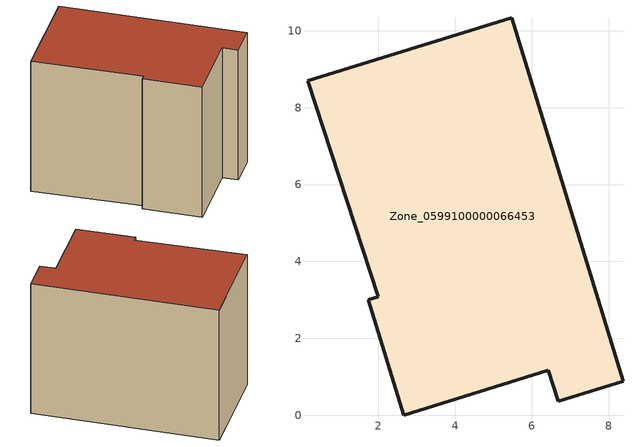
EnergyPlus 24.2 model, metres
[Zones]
Zone_0599100000066453
 floor ground (C_G): 0.16,8.7 5.48,10.34 8.37,0.88 6.68,0.36 6.43,1.17 2.67,0 1.74,3.01 2,3.09 z0
 wall outside (C_F): 6.43,1.17 6.68,0.36 8.37,0.88 5.48,10.34 0.16,8.7 2,3.09 1.74,3.01 2.67,0 6.43,1.17 z0:7.72
 roof outside (C_R): 5.48,10.34 0.16,8.7 2,3.09 1.74,3.01 2.67,0 6.43,1.17 6.68,0.36 8.37,0.88 z7.72
[BUILDING]
Pand.0599100000066453: North Axis=0; Terrain=City; Loads Convergence Tolerance Value=0.04; Temperature Convergence Tolerance Value=0.4; Solar Distribution=FullExterior; Maximum Number of Warmup Days=25; Minimum Number of Warmup Days=1
[Site:Location]
Rotterdam.The.Hague.AP_ZH_NLD Design_Conditions: Latitude=51.96; Longitude=4.45; Time Zone=1; Elevation=-4.5
[SITE:GROUNDTEMPERATURE:BUILDINGSURFACE]
18, 18, 18, 18, 18, 18, 18, 18, 18, 18, 18, 18
[MATERIAL] Thermal Absorptance=0.9; Solar Absorptance=0.7; Visible Absorptance=0.7
Name | Roughness | Thickness | Conductivity | Density | Specific Heat
G.TC.1975-1991 | MediumSmooth | 0.15 | 0.288461 | 540 | 1210
F.TC.1975-1991 | Rough | 0.3 | 0.230769 | 1920 | 840
R.TC.1975-1991 | MediumRough | 0.2 | 0.153846 | 1500 | 1000
[CONSTRUCTION]
C_G: G.TC.1975-1991
C_F: F.TC.1975-1991
C_R: R.TC.1975-1991
[ZONE]
Zone_0599100000066453: Type=1; Multiplier=1; Ceiling Height=Autocalculate; Volume=Autocalculate; Floor Area=autocalculate; Part of Total Floor Area=Yes
[ZONEINFILTRATION:DESIGNFLOWRATE]
Infil_Zone_0599100000066453: Zone or ZoneList or Space or SpaceList=Zone_0599100000066453; Schedule=AlwaysOn; Design Flow Rate Calculation Method=Flow/Area; Flow Rate per Floor Area=0.003; Constant Term Coefficient=1; Temperature Term Coefficient=0; Velocity Term Coefficient=0; Velocity Squared Term Coefficient=0
[HVACTEMPLATE:ZONE:IDEALLOADSAIRSYSTEM]
Zone_0599100000066453: Maximum Heating Supply Air Temperature=50; Minimum Cooling Supply Air Temperature=13; Maximum Heating Supply Air Humidity Ratio=0.0156; Minimum Cooling Supply Air Humidity Ratio=0.0077; Heating Limit=NoLimit; Cooling Limit=NoLimit; Dehumidification Control Type=ConstantSensibleHeatRatio; Cooling Sensible Heat Ratio=0.7; Dehumidification Setpoint=60; Humidification Control Type=None; Humidification Setpoint=30; Outdoor Air Method=None; Outdoor Air Flow Rate per Person=0.00944; Outdoor Air Flow Rate per Zone Floor Area=0; Outdoor Air Flow Rate per Zone=0; Demand Controlled Ventilation Type=None; Outdoor Air Economizer Type=NoEconomizer; Heat Recovery Type=None; Sensible Heat Recovery Effectiveness=0.7; Latent Heat Recovery Effectiveness=0.65
[ZONECONTROL:THERMOSTAT]
ThermostatControl_Zone_0599100000066453: Zone or ZoneList=Zone_0599100000066453; Control Type Schedule=DualSetpointControlType; Control 1=Thermostat_Zone_0599100000066453; Temperature Difference Between Cutout And Setpoint=0
[THERMOSTATSETPOINT:DUALSETPOINT]
Thermostat_Zone_0599100000066453: Heating Setpoint Temperature Schedule=HeatingSetpoint_Zone_0599100000066453; Cooling Setpoint Temperature Schedule=CoolingSetpoint_Zone_0599100000066453
[SCHEDULE:COMPACT]
HeatingSetpoint_Zone_0599100000066453: Through: 12/31, For: AllDays, Until: 24:00, 21
CoolingSetpoint_Zone_0599100000066453: Through: 12/31, For: AllDays, Until: 24:00, 24
DualSetpointControlType: Through: 12/31, For: AllDays, Until: 24:00, 4
AlwaysOn: Through: 12/31, For: AllDays, Until: 24:00, 1
